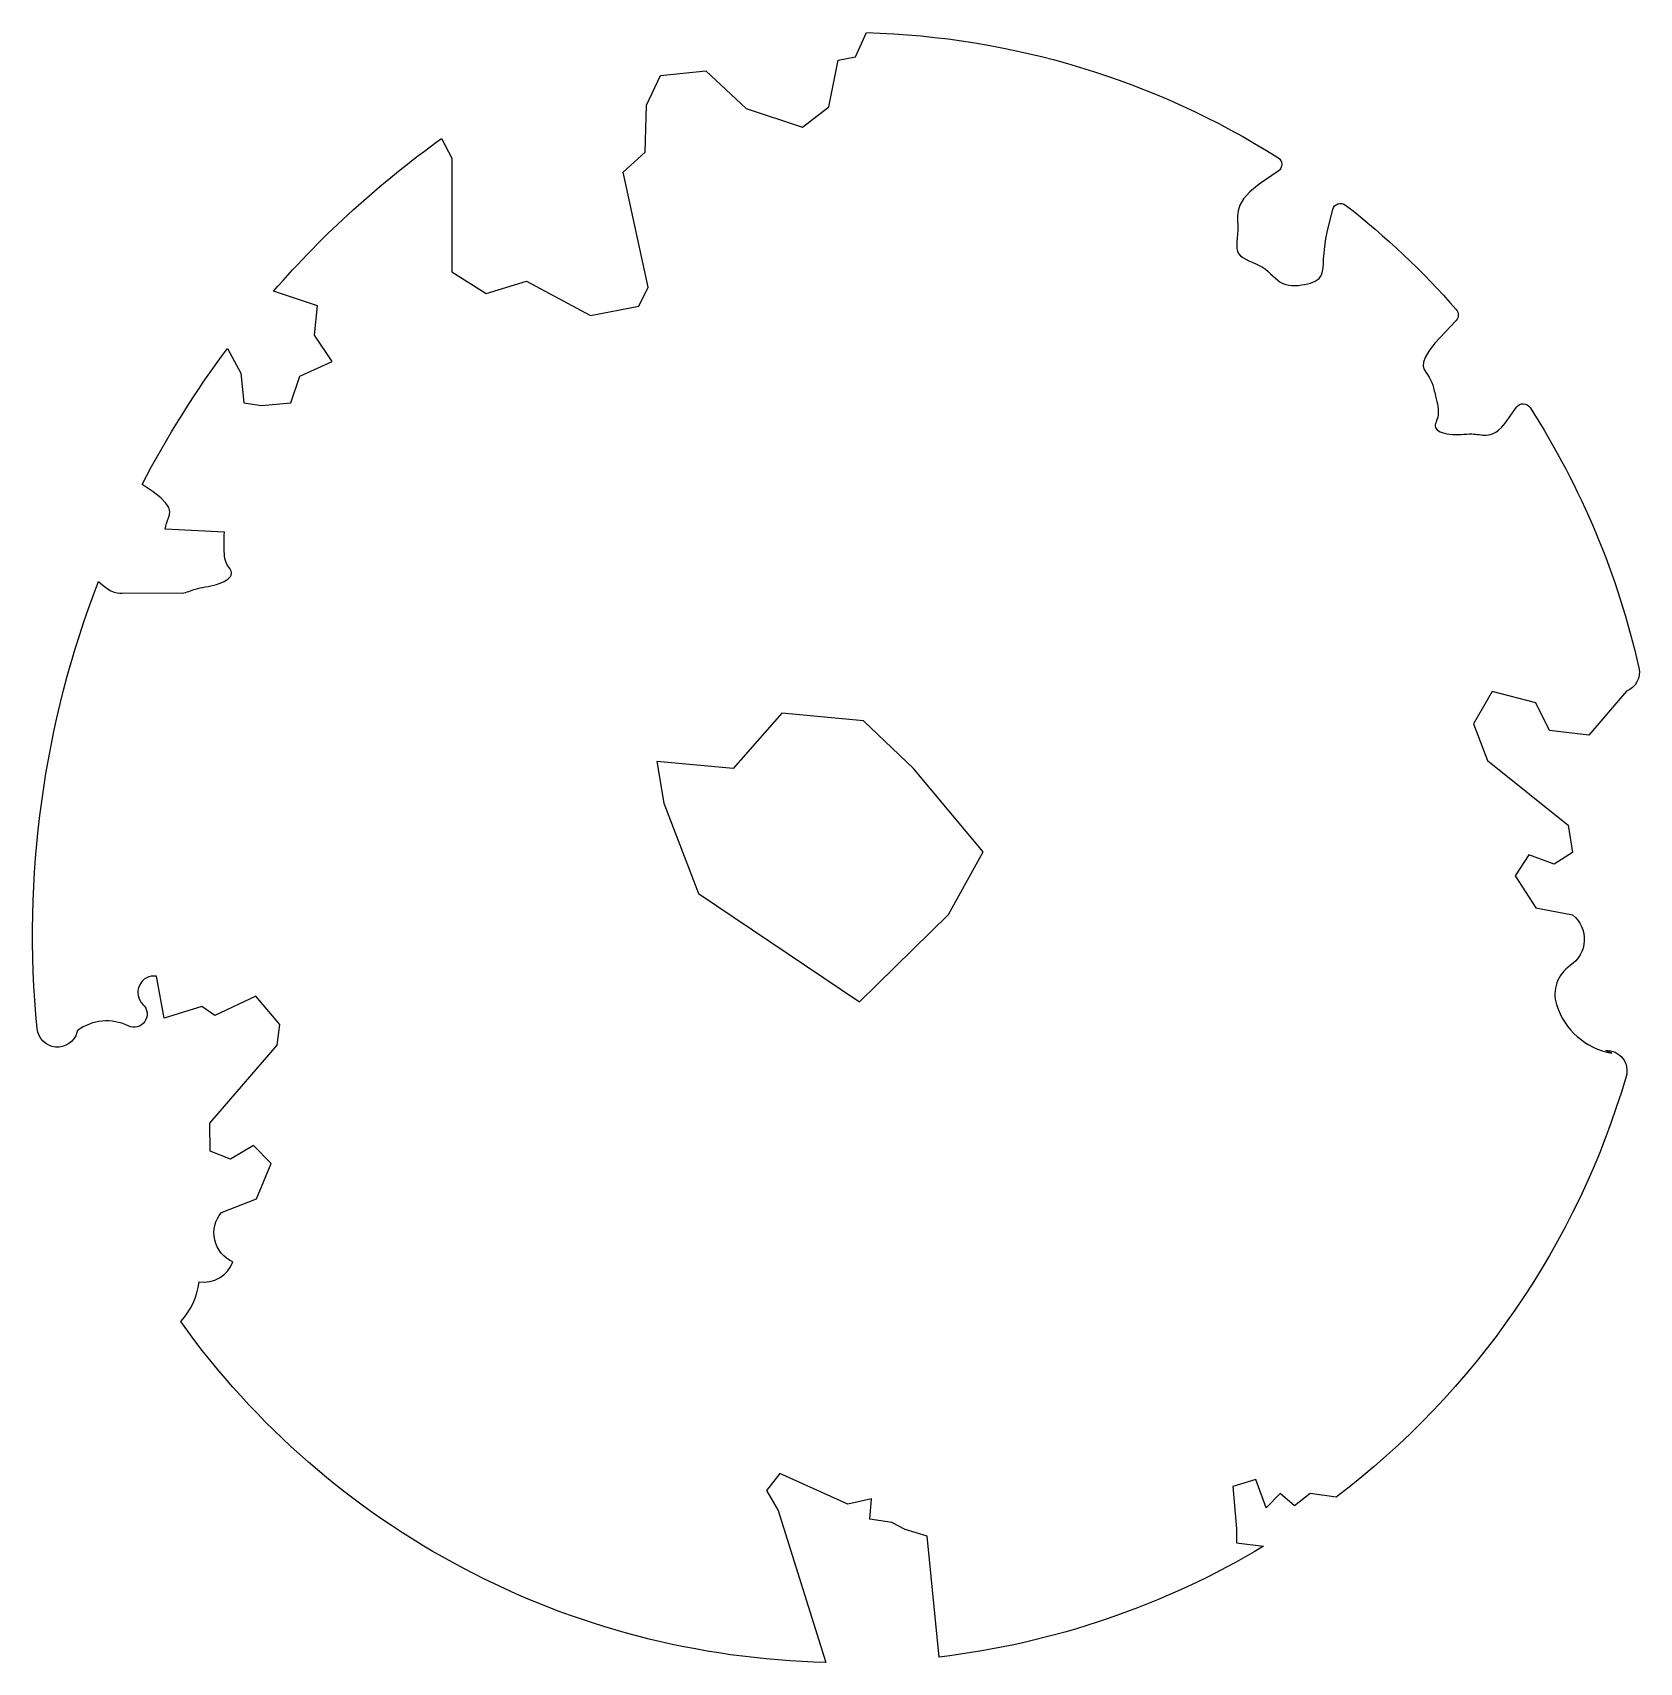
# Model space of a CAD drawing. Extents: x -3.98 to 3.9, y -4 to 4.
import ezdxf

# ---------------------------------------------------------------- set-up
doc = ezdxf.new("R2010")
doc.units = 0
doc.header["$LTSCALE"] = 5
doc.layers.add('TREES', color=3, linetype='CONTINUOUS')

msp = doc.modelspace()

# ---------------------------------------------------------------- linework, layer by layer
at = {"layer": 'TREES'}
msp.add_lwpolyline([(3.0811, 2.0289), (3.0916, 2.0285), (3.1012, 2.0277), (3.11, 2.0267), (3.1184, 2.0256), (3.1266, 2.0246), (3.1349, 2.0238), (3.1435, 2.0234), (3.1527, 2.0235), (3.1628, 2.0243), (3.1738, 2.0265), (3.1858, 2.0308), (3.1989, 2.0377), (3.213, 2.048), (3.2283, 2.0625), (3.2447, 2.0816), (3.3014, 2.1604, -0.52938), (3.3676, 2.1586, -0.087139), (3.9015, 0.882, -0.372341), (3.8399, 0.7667), (3.6553, 0.5507), (3.4633, 0.5733), (3.3956, 0.709), (3.181, 0.7655), (3.0906, 0.6072), (3.1584, 0.4264), (3.5537, 0.11), (3.5763, -0.0256), (3.4859, -0.0821), (3.3617, -0.0369), (3.2939, -0.1386), (3.3956, -0.2968), (3.5763, -0.3307, -0.504641), (3.565, -0.5794, 0.331948), (3.4972, -0.7715, 0.282008), (3.7683, -1.0088), (3.7392, -0.9957, -0.512156), (3.8389, -1.1237, -0.16076), (2.4158, -3.1881), (2.2886, -3.171), (2.2109, -3.2314), (2.1419, -3.171), (2.0729, -3.2401), (2.0211, -3.1019), (1.9089, -3.1364), (1.9262, -3.3437), (1.9262, -3.4129), (2.06, -3.4288, -0.106371), (0.4674, -3.9726), (0.4095, -3.3794), (0.3018, -3.3462), (0.2355, -3.3131), (0.1278, -3.2965), (0.1361, -3.197), (0.0202, -3.2219), (-0.3136, -3.0718), (-0.3799, -3.1547), (-0.3219, -3.2542), (-0.0877, -3.999, -0.236298), (-3.2539, -2.3264, 0.159625), (-3.1632, -2.1319, 0.350802), (-2.9976, -2.0332, -0.504641), (-3.0537, -1.7907), (-2.8821, -1.7246), (-2.8108, -1.5506), (-2.8959, -1.4629), (-3.0099, -1.5298), (-3.109, -1.4906), (-3.1113, -1.3531), (-2.7799, -0.9704), (-2.7682, -0.8694), (-2.8857, -0.7301), (-3.0865, -0.8246), (-3.1509, -0.7808), (-3.3356, -0.8378), (-3.3728, -0.6317, 0.733583), (-3.4392, -0.7703, -0.861625), (-3.5117, -0.8756, 0.279978), (-3.7601, -0.8983), (-3.7628, -0.9077, -0.827056), (-3.9584, -0.8896, -0.116774), (-3.6575, 1.3048), (-3.6346, 1.2849), (-3.6142, 1.27), (-3.5961, 1.2594), (-3.5799, 1.2526), (-3.5657, 1.2488), (-3.553, 1.2474), (-3.5418, 1.2478), (-3.239, 1.2493), (-3.23, 1.2513), (-3.2217, 1.2537), (-3.2138, 1.2563), (-3.2061, 1.2592), (-3.1981, 1.2622), (-3.1898, 1.2652), (-3.1806, 1.2681), (-3.1704, 1.2709), (-3.159, 1.2735), (-3.1465, 1.276), (-3.1332, 1.2785), (-3.1194, 1.2811), (-3.1053, 1.284), (-3.0913, 1.2871), (-3.0777, 1.2908), (-3.0647, 1.295), (-3.0525, 1.2998), (-3.0414, 1.3052), (-3.0315, 1.311), (-3.0229, 1.3172), (-3.0158, 1.3236), (-3.0102, 1.3301), (-3.0065, 1.3366), (-3.0046, 1.343), (-3.0046, 1.3493), (-3.0063, 1.3554), (-3.0093, 1.3616), (-3.0133, 1.368), (-3.0178, 1.3747), (-3.0225, 1.3819), (-3.027, 1.3898), (-3.031, 1.3983), (-3.0342, 1.4078), (-3.0366, 1.4181), (-3.0383, 1.4291), (-3.0394, 1.4407), (-3.0401, 1.4529), (-3.0405, 1.4656), (-3.0406, 1.4787), (-3.0406, 1.4921), (-3.0406, 1.5058), (-3.0404, 1.5196), (-3.0399, 1.5335), (-3.0388, 1.5476), (-3.3299, 1.5617), (-3.3274, 1.5758), (-3.3238, 1.5899), (-3.319, 1.6039), (-3.3133, 1.618), (-3.3088, 1.6327), (-3.3078, 1.649), (-3.3128, 1.6676), (-3.3264, 1.6894), (-3.3509, 1.7151), (-3.3889, 1.7456), (-3.4427, 1.7816, -0.040997), (-3.025, 2.4485), (-2.9584, 2.3265), (-2.944, 2.1822), (-2.8574, 2.1678), (-2.7132, 2.1822), (-2.6699, 2.312), (-2.5113, 2.3842), (-2.5978, 2.514), (-2.5834, 2.6583), (-2.7979, 2.7298, -0.05814), (-1.9736, 3.4792), (-1.9236, 3.3817), (-1.9236, 2.825), (-1.7554, 2.7179), (-1.5566, 2.7791), (-1.2431, 2.6108), (-1.006, 2.6567), (-0.9602, 2.7485), (-1.0825, 3.3129), (-0.9755, 3.4123), (-0.9678, 3.6418), (-0.899, 3.7872), (-0.6773, 3.8101), (-0.4785, 3.6265), (-0.2032, 3.5347), (-0.0732, 3.6342), (-0.0273, 3.8637), (0.0568, 3.879), (0.1111, 3.9985, -0.13428), (2.1305, 3.3854, -0.541727), (2.1316, 3.3184), (2.0374, 3.2548), (1.9923, 3.2168), (1.962, 3.1825), (1.9436, 3.1516), (1.9343, 3.1234), (1.9314, 3.0976), (1.9321, 3.0737), (1.9336, 3.0511), (1.9337, 3.0296), (1.9326, 3.0092), (1.9309, 2.9898), (1.9292, 2.9717), (1.9284, 2.9549), (1.929, 2.9396), (1.9318, 2.9259), (1.9374, 2.9137), (1.9464, 2.9033), (1.9582, 2.8942), (1.9723, 2.8861), (1.988, 2.8787), (2.0046, 2.8714), (2.0217, 2.8641), (2.0384, 2.8561), (2.0543, 2.8473), (2.0687, 2.8373), (2.082, 2.8265), (2.0943, 2.8152), (2.1061, 2.8039), (2.1177, 2.793), (2.1295, 2.783), (2.1416, 2.7742), (2.1546, 2.7671), (2.1686, 2.7621), (2.1834, 2.7589), (2.1989, 2.7573), (2.2147, 2.7572), (2.2305, 2.7582), (2.2462, 2.7602), (2.2614, 2.7628), (2.2759, 2.766), (2.2894, 2.7694), (2.3019, 2.7735), (2.3132, 2.7784), (2.3232, 2.7845), (2.3319, 2.7922), (2.3392, 2.8017), (2.3449, 2.8134), (2.3491, 2.8276), (2.3516, 2.8447), (2.3532, 2.865), (2.3546, 2.8889), (2.3566, 2.9167), (2.3599, 2.9489), (2.3653, 2.9857), (2.3735, 3.0277), (2.399, 3.1303, -0.543104), (2.4624, 3.1522, -0.046766), (3.0054, 2.6397, -0.385168), (3.0046, 2.586), (2.9002, 2.4739), (2.8702, 2.4356), (2.8522, 2.4049), (2.844, 2.3807), (2.8433, 2.3614), (2.848, 2.3458), (2.8558, 2.3325), (2.8645, 2.3201), (2.8724, 2.3075), (2.8791, 2.2946), (2.8848, 2.2815), (2.8897, 2.2681), (2.8939, 2.2547), (2.8977, 2.2412), (2.901, 2.2278), (2.9041, 2.2145), (2.9072, 2.2015), (2.9101, 2.1887), (2.9126, 2.1763), (2.9147, 2.1642), (2.9163, 2.1526), (2.9171, 2.1415), (2.9171, 2.131), (2.9162, 2.121), (2.9143, 2.1118), (2.9117, 2.1031), (2.9087, 2.095), (2.9059, 2.0874), (2.9035, 2.0803), (2.902, 2.0736), (2.9017, 2.0672), (2.9031, 2.0612), (2.9064, 2.0554), (2.9116, 2.0499), (2.9185, 2.0448), (2.9269, 2.0402), (2.9366, 2.0361), (2.9476, 2.0327), (2.9597, 2.03), (2.9726, 2.0281), (2.9862, 2.027), (3.0004, 2.0266), (3.0147, 2.0267), (3.029, 2.0271), (3.0431, 2.0277), (3.0566, 2.0284), (3.0693, 2.0288)], format="xyb", close=True, dxfattribs=at)
msp.add_lwpolyline([(-0.8839, 0.2165), (-0.7136, -0.2266), (0.0778, -0.7581), (0.513, -0.3288), (0.6833, -0.0221), (0.3426, 0.387), (0.0964, 0.6209), (-0.3047, 0.6597), (-0.5432, 0.387), (-0.918, 0.4211)], close=True, dxfattribs=at)

doc.saveas('drawing.dxf')
